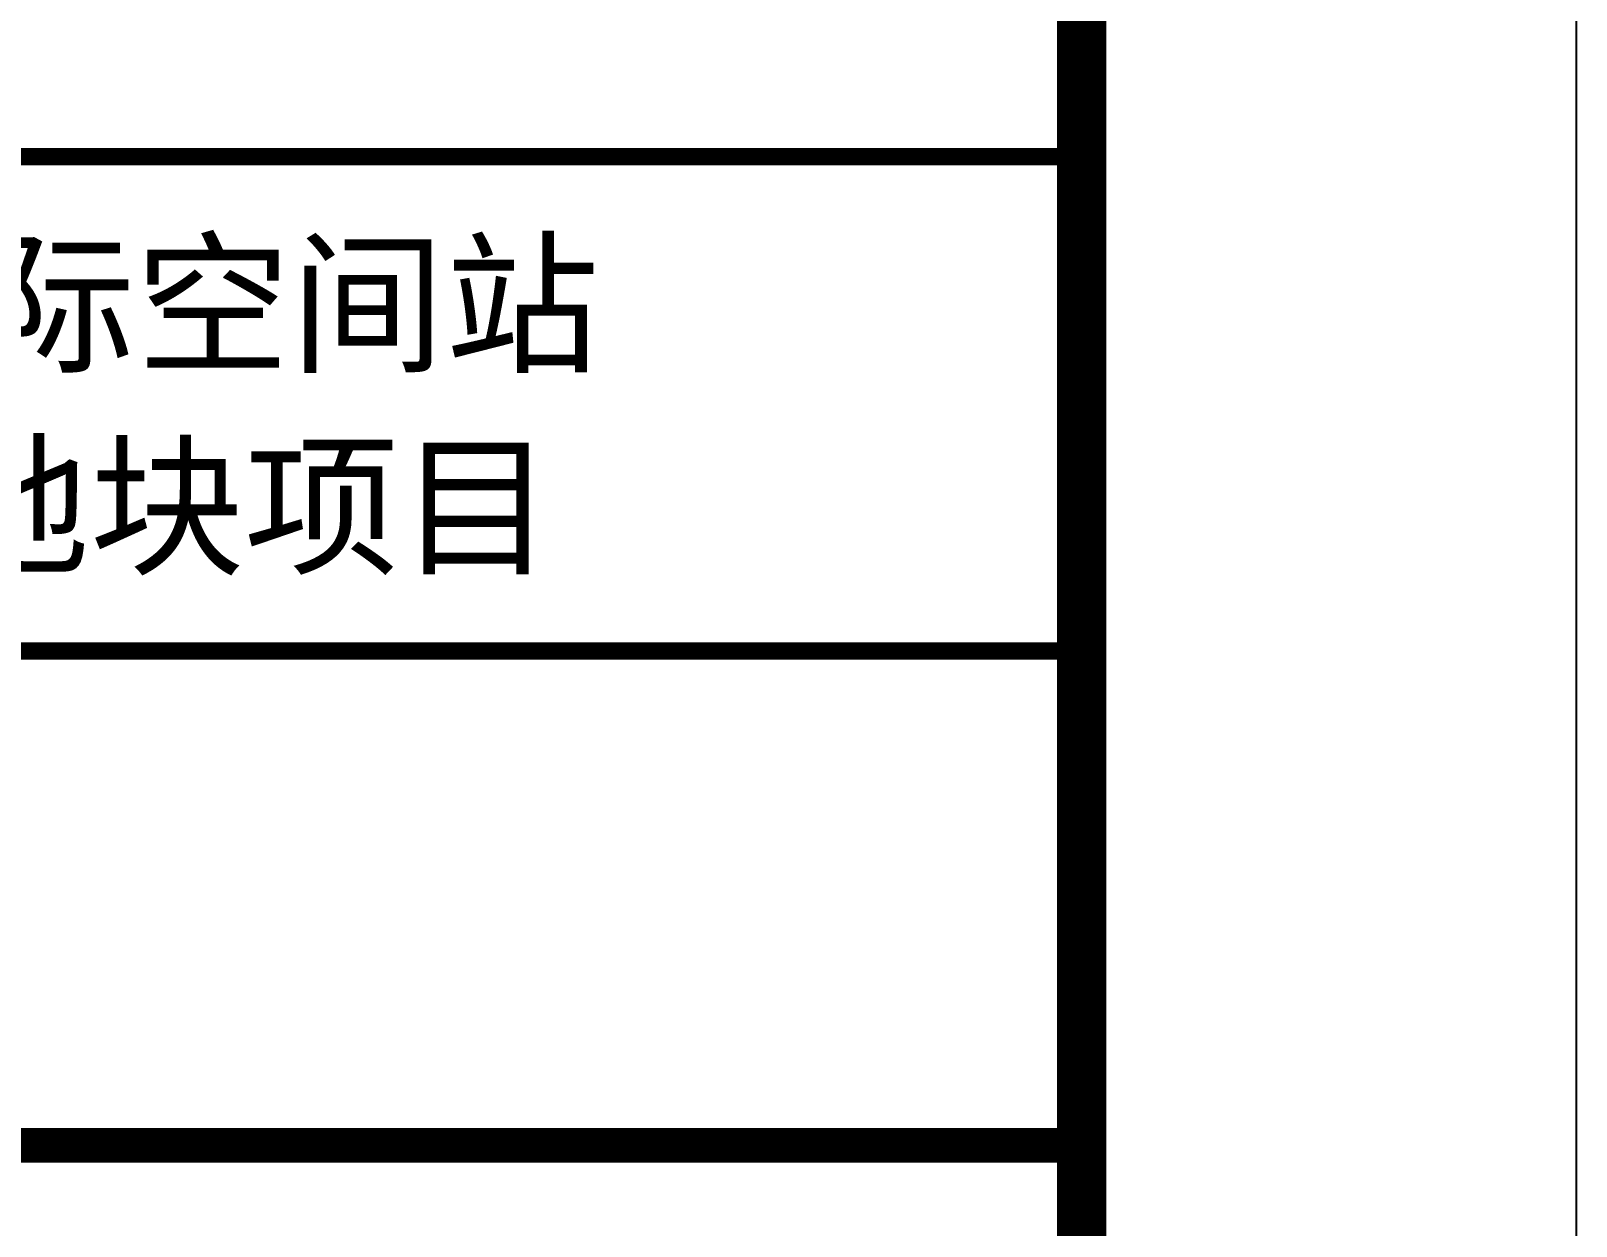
# Model space of a CAD drawing. Extents: x 491024 to 1725648, y 860327 to 1705161.
# Drawn here: x 607090 to 610215, y 1018439 to 1020857 of the extents above; entities that cross this region are included whole.
import ezdxf

# ---------------------------------------------------------------- set-up
doc = ezdxf.new("R2010")
doc.units = 0
doc.header["$LTSCALE"] = 1000
doc.header["$MEASUREMENT"] = 0
doc.layers.add('图框', color=140, linetype='Continuous')
doc.layers.add('图签', color=147, linetype='Continuous', lineweight=18)
doc.styles.add('宋体', font='', dxfattribs={"height": 50})
doc.styles.get('宋体').set_extended_font_data('SimSun')

# ---------------------------------------------------------------- blocks, each defined once
blk = doc.blocks.new('2q3q2342q35q2343r5q23rwetr')
at = {"layer": '图框'}
for points, const_width in [([(3527617.7, 3137010.4), (3534617.7, 3137010.4)], 35), ([(3527617.7, 3136010.4), (3534617.7, 3136010.4)], 35), ([(3534617.7, 3135010.4), (3527617.7, 3135010.4)], 70)]:
    blk.add_lwpolyline(points, dxfattribs=dict(at, const_width=const_width))
at = {"layer": '图签', "color": 2, "style": '宋体'}
for s, height, p in [('宿州绿地城际空间站', 229.34, (3530827.5, 3136597.8)), ('2019-302#地块项目', 229.345, (3530894.7, 3136188.7))]:
    blk.add_text(s, height=height, dxfattribs=at).set_placement(p)

msp = doc.modelspace()

# ---------------------------------------------------------------- linework, layer by layer
at = {"layer": '图框'}
msp.add_lwpolyline([(550815, 1045856), (610214.8, 1045856), (610214.8, 1003901.8), (550815, 1003901.8)], close=True, dxfattribs=at)
at = {"layer": '图框', "const_width": 100}
msp.add_lwpolyline([(553315, 1004901.8), (609215, 1004901.8), (609215, 1044901.8), (553315, 1044901.8)], close=True, dxfattribs=at)

# ---------------------------------------------------------------- block references
at = {"layer": '图框'}
msp.add_blockref('2q3q2342q35q2343r5q23rwetr', (-2925402.8, -2116408.3), dxfattribs=at)

doc.saveas('drawing.dxf')
